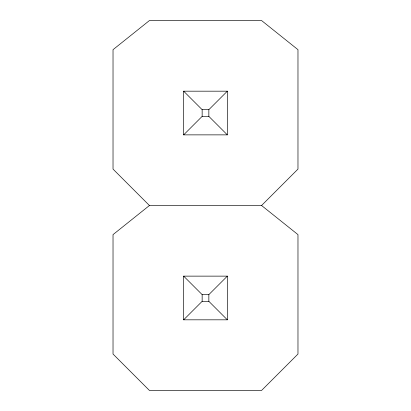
<?xml version="1.0" encoding="UTF-8"?>
<svg xmlns="http://www.w3.org/2000/svg" width="411" height="411" viewBox="0 0 411 411"><rect width="100%" height="100%" fill="white"/><g stroke="black" fill="none" stroke-linecap="round" stroke-linejoin="round"><path stroke-width="0.62" d="M183.655 134.87L202.15 116.375L208.85 116.375L227.345 134.87L227.345 91.18L183.655 91.18L183.655 134.87L227.345 134.87M208.85 116.375L208.85 109.675L227.345 91.18M261.566 205.5L297.975 169.091L297.975 49.674L261.566 20.55L149.434 20.55L113.025 49.674L113.025 169.091L149.434 205.5L261.566 205.5L297.975 234.624L297.975 354.041L261.566 390.45L149.434 390.45L113.025 354.041L113.025 234.624L149.434 205.5M183.655 319.82L202.15 301.325L208.85 301.325L227.345 319.82L183.655 319.82L183.655 276.13L227.345 276.13L227.345 319.82M183.655 276.13L202.15 294.625L208.85 294.625L227.345 276.13M183.655 91.18L202.15 109.675L208.85 109.675M208.85 294.625L208.85 301.325M202.15 109.675L202.15 116.375M202.15 294.625L202.15 301.325"/></g></svg>
